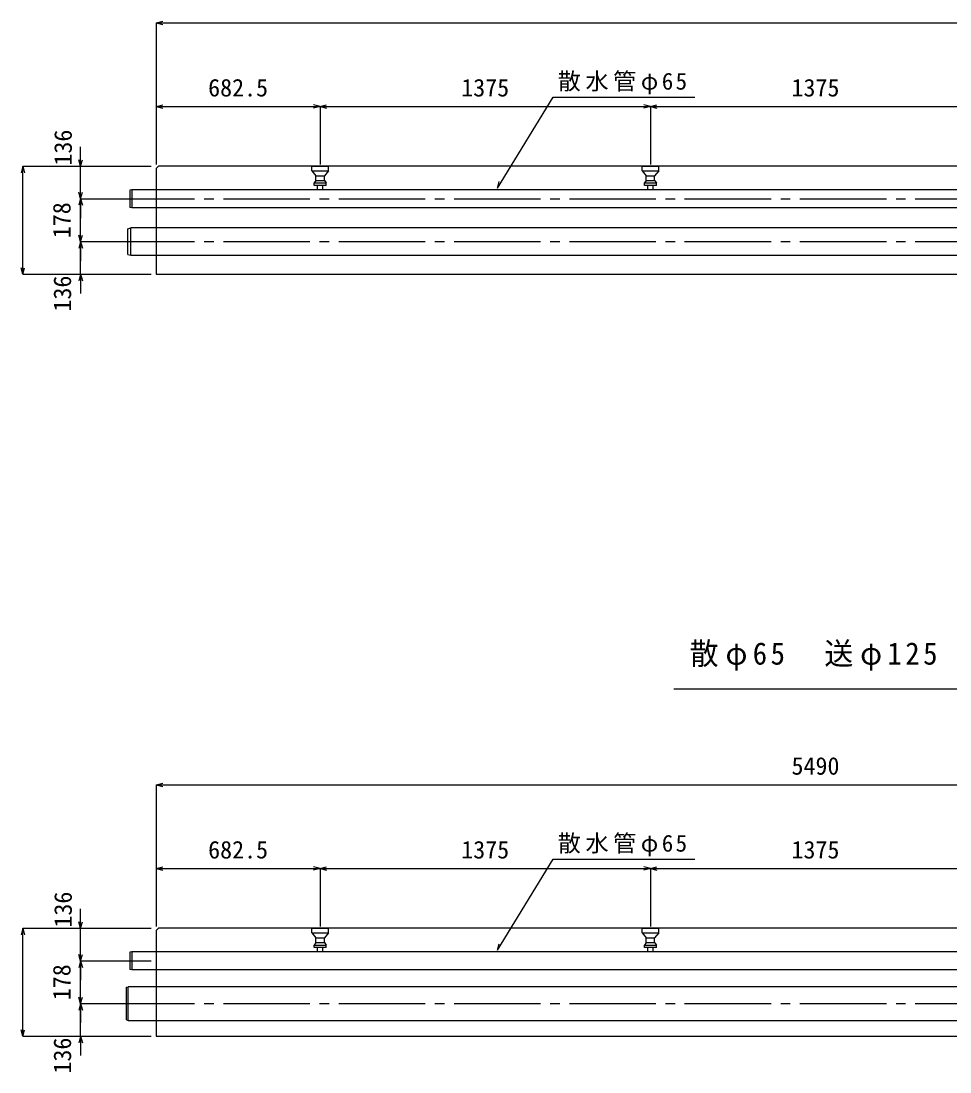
# Model space of a CAD drawing. Units: millimetres, scale not verified. Extents: x -12891 to 18691, y -8159 to 11077.
# Drawn here: x 9733 to 13601, y -4076 to 302 of the extents above; entities that cross this region are included whole.
import ezdxf
from ezdxf.enums import TextEntityAlignment as Align

# ---------------------------------------------------------------- set-up
doc = ezdxf.new("R2010")
doc.units = ezdxf.units.MM
doc.header["$LTSCALE"] = 40
doc.linetypes.add('CHAIN2', pattern=[12, 9, -1, 1, -1])
for name, color, linetype in [('1-0', 7, 'Continuous'), ('1-1_製品図', 3, 'Continuous'), ('1-2_HIVP', 4, 'Continuous'), ('1-4', 7, 'Continuous'), ('1-6', 4, 'Continuous'), ('1-F', 7, 'Continuous')]:
    doc.layers.add(name, color=color, linetype=linetype)
doc.styles.add('ＭＳ ゴシック', font='')
doc.styles.get('ＭＳ ゴシック').set_extended_font_data('MS Gothic')

msp = doc.modelspace()

# ---------------------------------------------------------------- linework, layer by layer
at = {"layer": '1-1_製品図'}
for p, q in [((10295.97, -312.95), (10305.97, -302.95)), ((10295.97, -312.95), (10295.97, -752.95)), ((10295.97, -752.95), (15785.97, -752.95)), ((10295.97, -3487.14), (10305.97, -3477.14)), ((10295.97, -3487.14), (10295.97, -3927.14)), ((10295.97, -3927.14), (15785.97, -3927.14))]:
    msp.add_line(p, q, dxfattribs=at)
at = {"layer": '1-1_製品図', "color": 7, "linetype": 'CHAIN2'}
for p, q in [((10095.97, -438.95), (15525.97, -438.95)), ((10095.97, -616.95), (15985.97, -616.95)), ((10095.97, -3791.14), (15985.97, -3791.14))]:
    msp.add_line(p, q, dxfattribs=at)
at = {"layer": '1-1_製品図'}
for points in [[(15785.97, -312.95), (15775.97, -302.95), (10305.97, -302.95)], [(15785.97, -3487.14), (15775.97, -3477.14), (10305.97, -3477.14)]]:
    msp.add_lwpolyline(points, dxfattribs=at)
at = {"layer": '1-2_HIVP', "color": 7}
for p, q in [((11716.25, -394.32), (11948.17, -15.68)), ((11948.17, -15.68), (12538.99, -15.68)), ((11716.25, -394.32), (11724.2, -367.47)), ((11716.25, -3568.52), (11948.17, -3189.87)), ((11948.17, -3189.87), (12538.99, -3189.87)), ((11716.25, -3568.52), (11724.2, -3541.67))]:
    msp.add_line(p, q, dxfattribs=at)
at = {"layer": '1-2_HIVP'}
for p, q in [((10193.97, -400.95), (10185.97, -403.09)), ((10185.97, -403.09), (10185.97, -474.8)), ((10193.97, -400.95), (10193.97, -476.95)), ((15082.54, -400.95), (10193.97, -400.95)), ((10193.97, -476.95), (10185.97, -474.8)), ((15082.54, -476.95), (10193.97, -476.95)), ((10177.97, -563.43), (10190.97, -559.95)), ((10177.97, -670.46), (10177.97, -563.43)), ((15385.97, -559.95), (10190.97, -559.95)), ((10190.97, -673.95), (15385.97, -673.95)), ((10193.97, -3575.14), (10185.97, -3577.28)), ((10185.97, -3577.28), (10185.97, -3649)), ((10193.97, -3575.14), (10193.97, -3651.14)), ((15067.54, -3575.14), (10193.97, -3575.14)), ((10193.97, -3651.14), (10185.97, -3649)), ((15067.54, -3651.14), (10193.97, -3651.14)), ((10171.97, -3723.15), (10179.47, -3721.14)), ((10171.97, -3859.13), (10171.97, -3723.15)), ((10179.47, -3861.14), (10179.47, -3721.14)), ((15345.97, -3721.14), (10179.47, -3721.14)), ((10171.97, -3859.13), (10179.47, -3861.14)), ((10179.47, -3861.14), (15345.97, -3861.14))]:
    msp.add_line(p, q, dxfattribs=at)
msp.add_lwpolyline([(10177.97, -670.46), (10190.97, -673.95), (10190.97, -559.95)], dxfattribs=at)
at = {"layer": '1-4'}
for p, q in [((10943.47, -322.95), (10943.47, -302.95)), ((10943.47, -302.95), (11013.47, -302.95)), ((11013.47, -322.95), (11013.47, -302.95)), ((12318.47, -322.95), (12318.47, -302.95)), ((12318.47, -302.95), (12388.47, -302.95)), ((12388.47, -322.95), (12388.47, -302.95)), ((10943.47, -322.95), (10960.97, -342.95)), ((10943.47, -322.95), (11013.47, -322.95)), ((10960.97, -362.95), (10960.97, -342.95)), ((10960.97, -342.95), (10995.97, -342.95)), ((11013.47, -322.95), (10995.97, -342.95)), ((10995.97, -362.95), (10995.97, -342.95)), ((12318.47, -322.95), (12335.97, -342.95)), ((12318.47, -322.95), (12388.47, -322.95)), ((12335.97, -362.95), (12335.97, -342.95)), ((12335.97, -342.95), (12370.97, -342.95)), ((12388.47, -322.95), (12370.97, -342.95)), ((12370.97, -362.95), (12370.97, -342.95)), ((10960.97, -362.95), (10953.47, -372.95)), ((10953.47, -372.95), (11003.47, -372.95)), ((10960.97, -362.95), (10995.97, -362.95)), ((10967.47, -400.8), (10967.47, -382.95)), ((10989.47, -400.8), (10989.47, -382.95)), ((10995.97, -362.95), (11003.47, -372.95)), ((11003.47, -382.95), (11003.47, -372.95)), ((12335.97, -362.95), (12328.47, -372.95)), ((12328.47, -372.95), (12378.47, -372.95)), ((12335.97, -362.95), (12370.97, -362.95)), ((12342.47, -400.8), (12342.47, -382.95)), ((12364.47, -400.8), (12364.47, -382.95)), ((12370.97, -362.95), (12378.47, -372.95)), ((12378.47, -382.95), (12378.47, -372.95)), ((10943.47, -3497.14), (10943.47, -3477.14)), ((10943.47, -3477.14), (11013.47, -3477.14)), ((10943.47, -3497.14), (10960.97, -3517.14)), ((10943.47, -3497.14), (11013.47, -3497.14)), ((11013.47, -3497.14), (10995.97, -3517.14)), ((11013.47, -3497.14), (11013.47, -3477.14)), ((12318.47, -3497.14), (12318.47, -3477.14)), ((12318.47, -3477.14), (12388.47, -3477.14)), ((12318.47, -3497.14), (12335.97, -3517.14)), ((12318.47, -3497.14), (12388.47, -3497.14)), ((12388.47, -3497.14), (12370.97, -3517.14)), ((12388.47, -3497.14), (12388.47, -3477.14)), ((10960.97, -3537.14), (10953.47, -3547.14)), ((10960.97, -3537.14), (10960.97, -3517.14)), ((10960.97, -3517.14), (10995.97, -3517.14)), ((10960.97, -3537.14), (10995.97, -3537.14)), ((10995.97, -3537.14), (10995.97, -3517.14)), ((10995.97, -3537.14), (11003.47, -3547.14)), ((12335.97, -3537.14), (12328.47, -3547.14)), ((12335.97, -3537.14), (12335.97, -3517.14)), ((12335.97, -3517.14), (12370.97, -3517.14)), ((12335.97, -3537.14), (12370.97, -3537.14)), ((12370.97, -3537.14), (12370.97, -3517.14)), ((12370.97, -3537.14), (12378.47, -3547.14)), ((10953.47, -3547.14), (11003.47, -3547.14)), ((10967.47, -3574.99), (10967.47, -3557.14)), ((10989.47, -3574.99), (10989.47, -3557.14)), ((11003.47, -3557.14), (11003.47, -3547.14)), ((12328.47, -3547.14), (12378.47, -3547.14)), ((12342.47, -3574.99), (12342.47, -3557.14)), ((12364.47, -3574.99), (12364.47, -3557.14)), ((12378.47, -3557.14), (12378.47, -3547.14))]:
    msp.add_line(p, q, dxfattribs=at)
for points in [[(11003.47, -382.95), (10953.47, -382.95), (10953.47, -372.95)], [(12378.47, -382.95), (12328.47, -382.95), (12328.47, -372.95)], [(11003.47, -3557.14), (10953.47, -3557.14), (10953.47, -3547.14)], [(12378.47, -3557.14), (12328.47, -3557.14), (12328.47, -3547.14)]]:
    msp.add_lwpolyline(points, dxfattribs=at)
at = {"layer": '1-6'}
for p, q in [((10295.97, 294.45), (10323.01, 301.7)), ((10295.97, 294.45), (15785.97, 294.45)), ((10295.97, 294.45), (10323.01, 287.2)), ((10295.97, 294.45), (10295.97, -54.6)), ((10295.97, -54.6), (10323.01, -47.36)), ((10295.97, -54.6), (10323.01, -47.36)), ((10295.97, -54.6), (10375.97, -54.6)), ((10295.97, -54.6), (10323.01, -61.85)), ((10295.97, -54.6), (10295.97, -296.25)), ((10295.97, -54.6), (10978.47, -54.6)), ((10295.97, -54.6), (10323.01, -61.85)), ((10978.47, -54.6), (10951.42, -47.36)), ((10978.47, -54.6), (10951.42, -61.85)), ((10978.47, -54.6), (11005.51, -47.36)), ((10978.47, -54.6), (10978.47, -296.25)), ((10978.47, -54.6), (12353.47, -54.6)), ((10978.47, -54.6), (11005.51, -61.85)), ((12353.47, -54.6), (12326.42, -47.36)), ((12353.47, -54.6), (12326.42, -61.85)), ((12353.47, -54.6), (12380.51, -47.36)), ((12353.47, -54.6), (12353.47, -296.25)), ((12353.47, -54.6), (13728.47, -54.6)), ((12353.47, -54.6), (12380.51, -61.85)), ((9981.28, -302.95), (9981.28, -222.95)), ((9740.43, -302.95), (9733.19, -329.99)), ((9740.43, -752.95), (9740.43, -302.95)), ((9740.43, -302.95), (9747.68, -329.99)), ((9740.43, -302.95), (9981.28, -302.95)), ((9981.28, -302.95), (9974.03, -275.9)), ((9981.28, -302.95), (9988.53, -275.9)), ((9981.28, -438.95), (9981.28, -302.95)), ((9981.28, -302.95), (10274.99, -302.95)), ((9981.28, -438.95), (9981.28, -358.95)), ((9981.28, -438.95), (9974.03, -411.9)), ((9981.28, -438.95), (9988.53, -411.9)), ((9981.28, -438.95), (9974.03, -465.99)), ((9981.28, -616.95), (9981.28, -438.95)), ((9981.28, -438.95), (10274.99, -438.95)), ((9981.28, -438.95), (9981.28, -518.95)), ((9981.28, -438.95), (9988.53, -465.99)), ((9981.28, -616.95), (9981.28, -536.95)), ((9981.28, -616.95), (9974.03, -589.9)), ((9981.28, -616.95), (9988.53, -589.9)), ((9981.28, -616.95), (9974.03, -643.99)), ((9981.28, -752.95), (9981.28, -616.95)), ((9981.28, -616.95), (10274.99, -616.95)), ((9981.28, -616.95), (9981.28, -696.95)), ((9981.28, -616.95), (9988.53, -643.99)), ((9740.43, -752.95), (9733.19, -725.9)), ((9740.43, -752.95), (9747.68, -725.9)), ((9740.43, -752.95), (9981.28, -752.95)), ((9981.28, -752.95), (9974.03, -779.99)), ((9981.28, -752.95), (9981.28, -832.95)), ((9981.28, -752.95), (9988.53, -779.99)), ((9981.28, -752.95), (10274.99, -752.95)), ((10295.97, -2879.74), (10323.01, -2872.5)), ((10295.97, -2879.74), (15785.97, -2879.74)), ((10295.97, -2879.74), (10323.01, -2886.99)), ((10295.97, -2879.74), (10295.97, -3228.8)), ((10295.97, -3228.8), (10323.01, -3221.55)), ((10295.97, -3228.8), (10323.01, -3221.55)), ((10295.97, -3228.8), (10375.97, -3228.8)), ((10295.97, -3228.8), (10323.01, -3236.04)), ((10295.97, -3228.8), (10295.97, -3470.44)), ((10295.97, -3228.8), (10978.47, -3228.8)), ((10295.97, -3228.8), (10323.01, -3236.04)), ((10978.47, -3228.8), (10951.42, -3221.55)), ((10978.47, -3228.8), (10951.42, -3236.04)), ((10978.47, -3228.8), (11005.51, -3221.55)), ((10978.47, -3228.8), (10978.47, -3470.44)), ((10978.47, -3228.8), (12353.47, -3228.8)), ((10978.47, -3228.8), (11005.51, -3236.04)), ((12353.47, -3228.8), (12326.42, -3221.55)), ((12353.47, -3228.8), (12326.42, -3236.04)), ((12353.47, -3228.8), (12380.51, -3221.55)), ((12353.47, -3228.8), (12353.47, -3470.44)), ((12353.47, -3228.8), (13728.47, -3228.8)), ((12353.47, -3228.8), (12380.51, -3236.04)), ((9981.28, -3477.14), (9981.28, -3397.14)), ((9981.28, -3477.14), (9974.03, -3450.09)), ((9981.28, -3477.14), (9988.53, -3450.09)), ((9740.43, -3477.14), (9733.19, -3504.19)), ((9740.43, -3927.14), (9740.43, -3477.14)), ((9740.43, -3477.14), (9747.68, -3504.19)), ((9740.43, -3477.14), (9981.28, -3477.14)), ((9981.28, -3613.14), (9981.28, -3477.14)), ((9981.28, -3477.14), (10274.99, -3477.14)), ((9981.28, -3613.14), (9981.28, -3533.14)), ((9981.28, -3613.14), (9974.03, -3586.09)), ((9981.28, -3613.14), (9988.53, -3586.09)), ((9981.28, -3613.14), (9974.03, -3640.19)), ((9981.28, -3791.14), (9981.28, -3613.14)), ((9981.28, -3613.14), (10274.99, -3613.14)), ((9981.28, -3613.14), (9981.28, -3693.14)), ((9981.28, -3613.14), (9988.53, -3640.19)), ((9981.28, -3791.14), (9981.28, -3711.14)), ((9981.28, -3791.14), (9974.03, -3764.09)), ((9981.28, -3791.14), (9988.53, -3764.09)), ((9981.28, -3791.14), (9974.03, -3818.19)), ((9981.28, -3927.14), (9981.28, -3791.14)), ((9981.28, -3791.14), (10274.99, -3791.14)), ((9981.28, -3791.14), (9981.28, -3871.14)), ((9981.28, -3791.14), (9988.53, -3818.19)), ((9740.43, -3927.14), (9733.19, -3900.09)), ((9740.43, -3927.14), (9747.68, -3900.09)), ((9740.43, -3927.14), (9981.28, -3927.14)), ((9981.28, -3927.14), (9974.03, -3954.19)), ((9981.28, -3927.14), (9981.28, -4007.14)), ((9981.28, -3927.14), (9988.53, -3954.19)), ((9981.28, -3927.14), (10274.99, -3927.14))]:
    msp.add_line(p, q, dxfattribs=at)
at = {"layer": '1-F', "color": 3}
msp.add_line((12451.53, -2479.94), (13701.48, -2479.94), dxfattribs=at)

# ---------------------------------------------------------------- texts
at = {"layer": '1-0', "char_height": 70.38, "attachment_point": 7, "style": 'ＭＳ ゴシック'}
for insert in [(11967.91, -3.3), (11967.91, -3177.49)]:
    msp.add_mtext('\\T1.2;散水管φ65', dxfattribs=dict(at, insert=insert))
at = {"layer": '1-6', "style": 'ＭＳ ゴシック'}
for s, p in [('682.5', (10512.22, -34.6)), ('1375', (11565.97, -34.6)), ('1375', (12940.97, -34.6)), ('5490', (12940.97, -2859.74)), ('682.5', (10512.22, -3208.8)), ('1375', (11565.97, -3208.8)), ('1375', (12940.97, -3208.8))]:
    msp.add_text(s, height=73.31, dxfattribs=at).set_placement(p, align=Align.BOTTOM_LEFT)
for s, p in [('136', (9966.59, -300.37)), ('178', (9961.28, -602.95)), ('136', (9963.66, -908.36)), ('136', (9966.59, -3474.57)), ('178', (9961.28, -3777.14)), ('136', (9963.66, -4082.55))]:
    msp.add_text(s, height=73.31, rotation=90, dxfattribs=at).set_placement(p, align=Align.BOTTOM_LEFT)
at = {"layer": '1-F', "insert": (12516.93, -2404.59), "char_height": 92.9, "attachment_point": 7, "style": 'ＭＳ ゴシック'}
msp.add_mtext('\\T1.24;\\W0.95;散φ65\u3000送φ125', dxfattribs=at)

doc.saveas('drawing.dxf')
